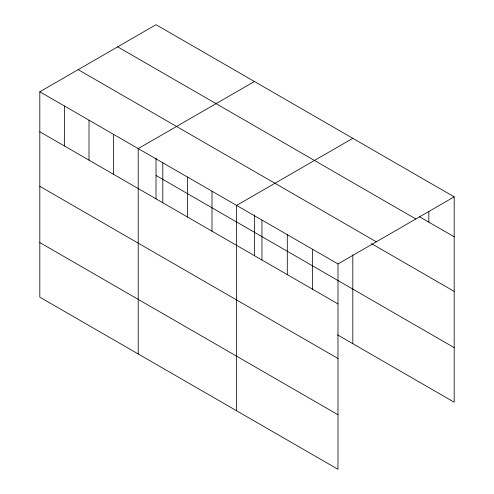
<?xml version="1.0" encoding="UTF-8"?>
<svg xmlns="http://www.w3.org/2000/svg" width="494" height="494" viewBox="0 0 494 494"><rect width="100%" height="100%" fill="white"/><g stroke="black" fill="none" stroke-linecap="round" stroke-linejoin="round"><path stroke-width="0.74" d="M39.81 91.791L337.982 263.944L337.982 469.3L39.81 297.153L39.81 91.791L156.018 24.7L454.19 196.847L454.19 402.209L337.519 334.846M254.416 81.51L138.203 148.601L138.203 353.963M352.815 138.32L236.601 205.411L236.601 410.767M337.982 263.944L454.19 196.847M419.511 216.786L454.19 236.805M117.671 46.844L415.843 218.99M78.157 69.654L376.329 241.801M371.488 243.641L454.19 291.386M156.018 175.475L454.19 347.622M39.81 131.756L337.982 303.903M39.81 186.337L337.982 358.483M39.81 242.573L337.982 414.719M428.848 211.413L428.848 222.177M352.815 254.898L352.815 343.676M312.634 249.309L312.634 289.268M287.292 234.675L287.292 274.633M261.944 220.046L261.944 260.005M254.416 214.804L254.416 255.787M212 191.209L212 231.167M187.405 177.006L187.405 216.965M162.804 162.804L162.804 202.762M156.018 158L156.018 198.977M113.608 134.399L113.608 174.357M89.006 120.196L89.006 160.161M64.405 105.994L64.405 145.958"/></g></svg>
